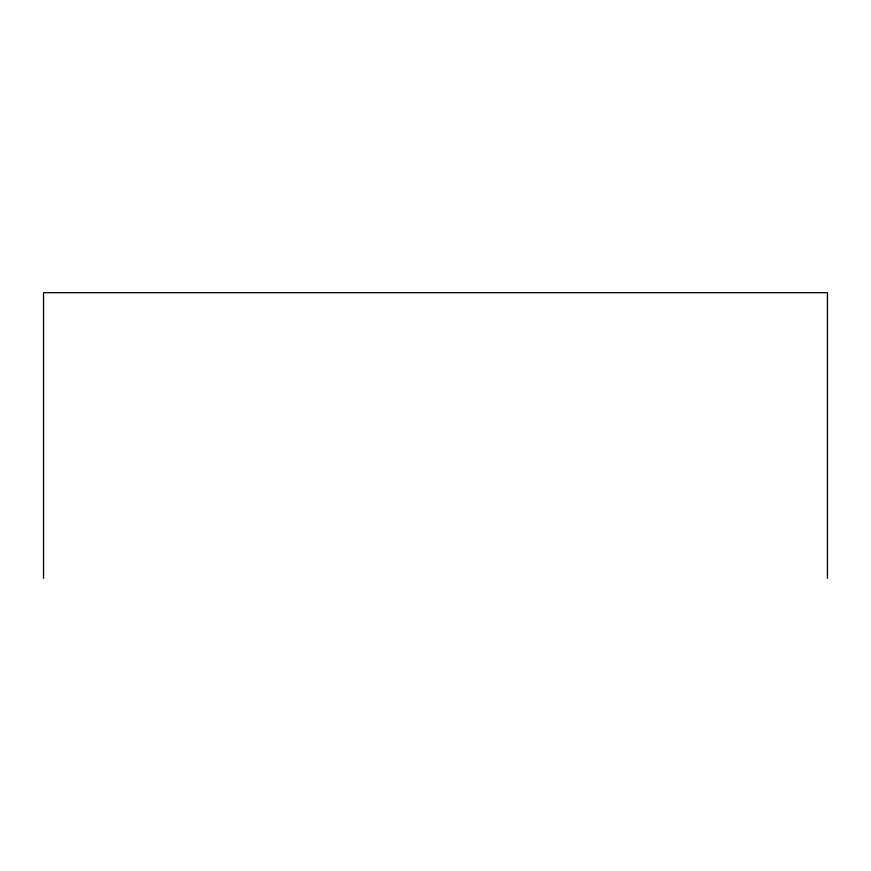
<?xml version="1.0" encoding="UTF-8"?>
<svg xmlns="http://www.w3.org/2000/svg" width="871" height="871" viewBox="0 0 871 871"><rect width="100%" height="100%" fill="white"/><g stroke="black" fill="none" stroke-linecap="round" stroke-linejoin="round"><path stroke-width="1.31" d="M827.45 578.311L827.45 292.689L43.55 292.689L43.55 578.311"/></g></svg>
